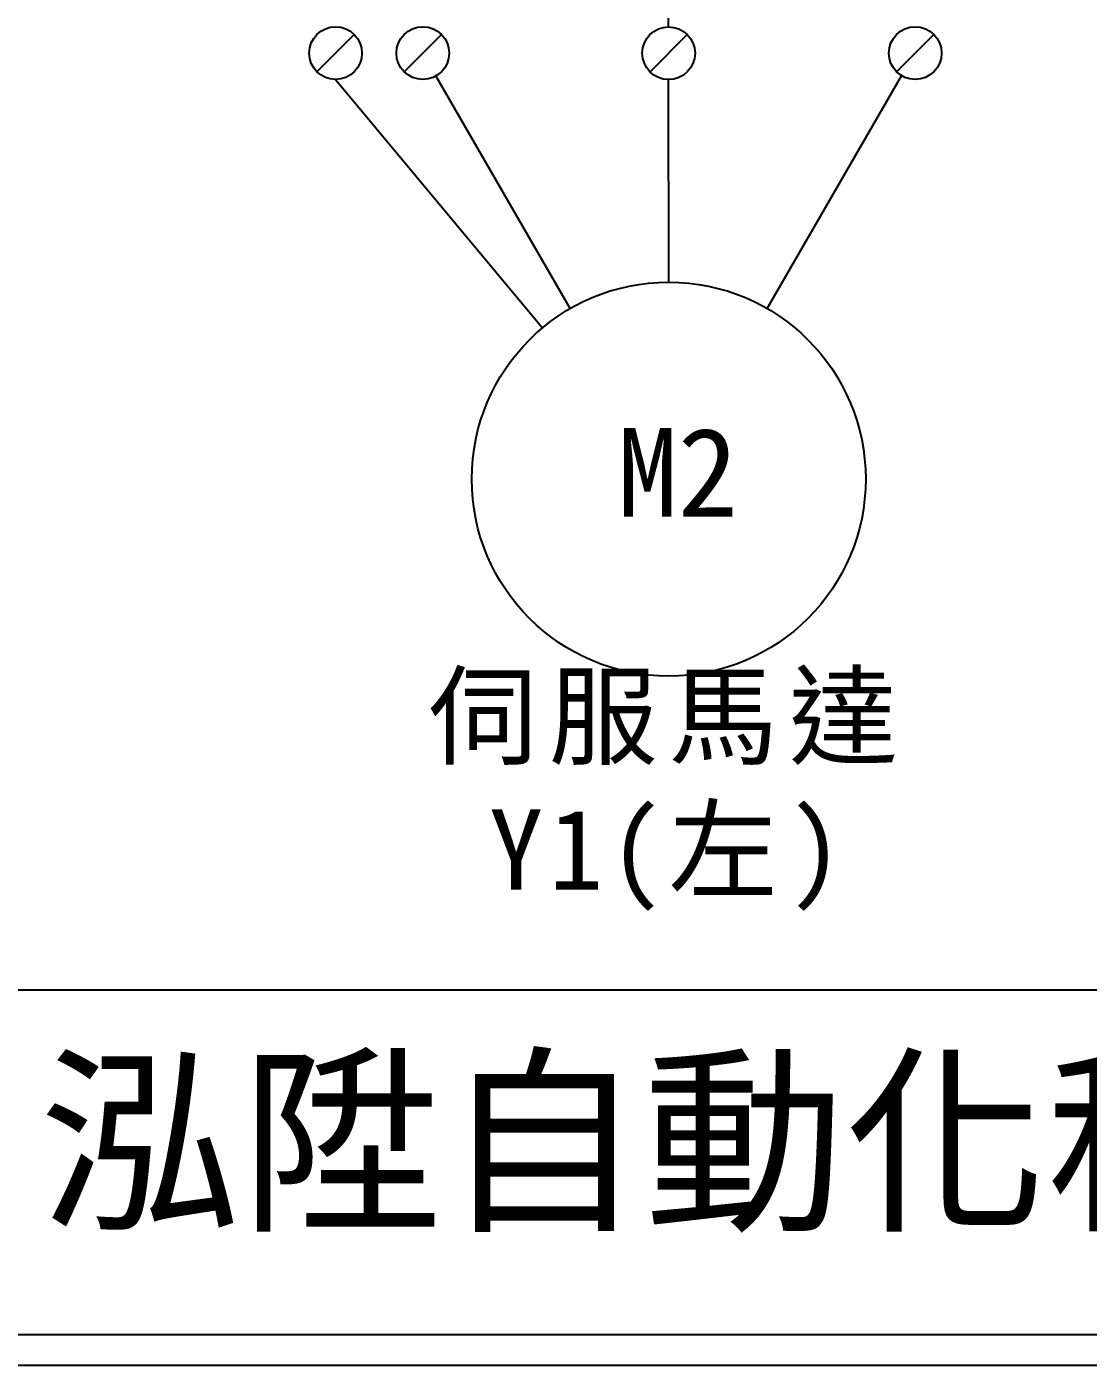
# Model space of a CAD drawing. Extents: x 10 to 297, y 3 to 207.
# Drawn here: x 48.1 to 91.2, y 3 to 57.4 of the extents above; entities that cross this region are included whole.
import ezdxf

# ---------------------------------------------------------------- set-up
doc = ezdxf.new("R2010")
doc.units = 0
doc.layers.get('0').update_dxf_attribs({"linetype": 'CONTINUOUS'})
doc.layers.add('圖框層', color=7, linetype='CONTINUOUS')
doc.layers.add('標尺寸層', color=3, linetype='CONTINUOUS')
doc.styles.add('STSL', font='kaiu.ttf')
doc.styles.add('標楷體', font='kaiu.ttf')

msp = doc.modelspace()

# ---------------------------------------------------------------- linework, layer by layer
for p, q in [((61.405, 57.047), (59.89, 55.532)), ((64.945, 57.047), (63.43, 55.532)), ((74.93, 57.043), (73.416, 55.529)), ((84.945, 57.047), (83.43, 55.532)), ((70.176, 45.917), (64.723, 55.362)), ((78.176, 45.917), (83.635, 55.372))]:
    msp.add_line(p, q)
for centre, radius in [((60.647, 56.29), 1.071), ((64.188, 56.29), 1.071), ((74.173, 56.286), 1.071), ((84.188, 56.29), 1.071), ((74.176, 38.989), 8)]:
    msp.add_circle(centre, radius)
at = {"layer": '圖框層', "color": 7}
for p, q in [((11.25, 18.25), (295.75, 18.25)), ((11.25, 4.25), (295.75, 4.25)), ((10, 3), (297, 3))]:
    msp.add_line(p, q, dxfattribs=at)
at = {"layer": '標尺寸層', "color": 7}
for p, q in [((74.173, 57.357), (74.168, 70.426)), ((60.647, 55.219), (69.054, 45.134)), ((74.176, 46.989), (74.174, 55.215))]:
    msp.add_line(p, q, dxfattribs=at)

# ---------------------------------------------------------------- texts
at = {"color": 0, "insert": (74.176, 30.989), "char_height": 3.25, "width": 24.14544, "attachment_point": 2, "style": '標楷體'}
msp.add_mtext('{\\T1.1;伺服馬達Y1(左)}', dxfattribs=at)
at = {"layer": '圖框層', "color": 4, "style": 'STSL'}
for s, height, p in [('M2', 3.6, (72.092, 37.466)), ('泓陞自動化科技有限公司', 6, (48.604, 9.076))]:
    msp.add_text(s, height=height, dxfattribs=at).set_placement(p)

doc.saveas('drawing.dxf')
